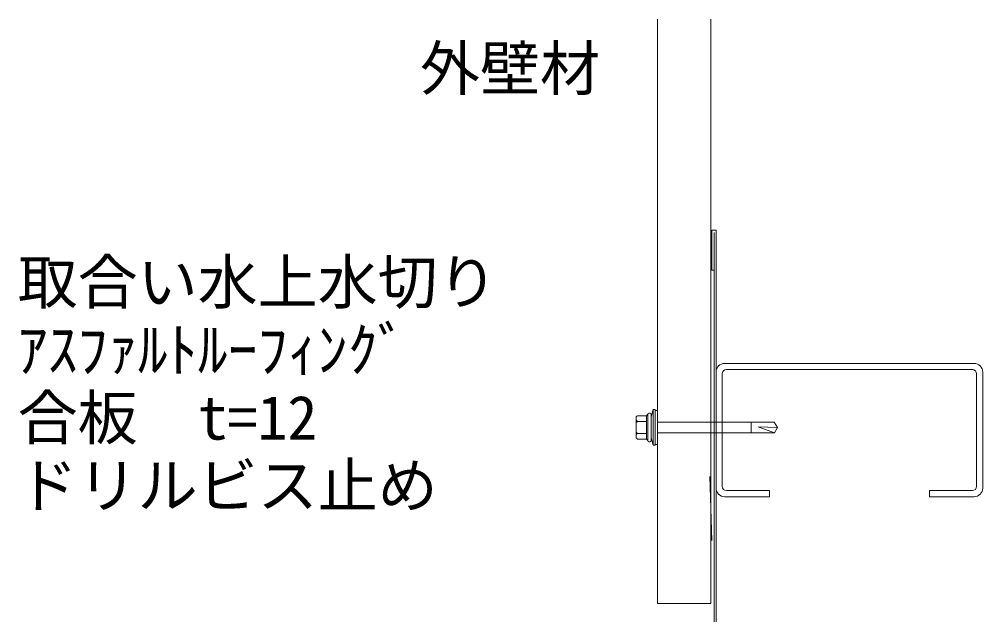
# Model space of a CAD drawing. Units: millimetres, scale not verified. Extents: x -1084 to 5209, y -2477 to 957.
# Drawn here: x -55.9 to 305.5, y -1545.6 to -1322.1 of the extents above; entities that cross this region are included whole.
import ezdxf
from ezdxf.enums import TextEntityAlignment as Align

# ---------------------------------------------------------------- set-up
doc = ezdxf.new("R2010")
doc.units = ezdxf.units.MM
doc.header["$LTSCALE"] = 5
doc.layers.add('0-0_0', color=1, linetype='Continuous', lineweight=18)
doc.styles.add('ＭＳ ゴシック', font='')
doc.styles.get('ＭＳ ゴシック').set_extended_font_data('MS Gothic')

msp = doc.modelspace()

# ---------------------------------------------------------------- linework, layer by layer
at = {"layer": '0-0_0', "color": 7}
for p, q in [((183.5, -1541.296), (183.5, -1322.14)), ((203.5, -1541.296), (203.5, -1322.14)), ((203.5, -1541.296), (183.5, -1541.296))]:
    msp.add_line(p, q, dxfattribs=at)
at = {"layer": '0-0_0', "color": 3}
for p, q in [((205.5, -1401.296), (203.9, -1401.296)), ((203.9, -1416.296), (203.9, -1401.296)), ((204.7, -1551.296), (204.7, -1402.096)), ((205.5, -1552.072), (205.5, -1401.296)), ((203.9, -1416.296), (204.7, -1416.296)), ((203.929, -1517.673), (203.192, -1493.684))]:
    msp.add_line(p, q, dxfattribs=at)
at = {"layer": '0-0_0', "color": 4}
for p, q in [((208.7, -1451.296), (302.3, -1451.296)), ((205.5, -1498.096), (205.5, -1454.496)), ((207.8, -1455.196), (207.8, -1497.396)), ((301.6, -1453.596), (209.4, -1453.596)), ((303.2, -1497.396), (303.2, -1455.196)), ((305.5, -1454.496), (305.5, -1498.096)), ((209.4, -1498.996), (225.5, -1498.996)), ((225.5, -1498.996), (225.5, -1501.296)), ((225.5, -1501.296), (208.7, -1501.296)), ((302.3, -1501.296), (285.5, -1501.296))]:
    msp.add_line(p, q, dxfattribs=at)
at = {"layer": '0-0_0'}
for p, q in [((179.43, -1470.891), (176.219, -1470.891)), ((179.43, -1470.891), (179.833, -1470.377)), ((179.43, -1470.891), (179.43, -1479.699)), ((179.833, -1470.377), (179.833, -1480.214)), ((180.728, -1469.929), (180.28, -1469.929)), ((181.89, -1468.588), (181.175, -1471.356)), ((181.175, -1470.377), (181.175, -1480.214)), ((181.89, -1468.588), (181.89, -1482.003)), ((181.89, -1468.588), (182.606, -1468.588)), ((182.606, -1468.588), (182.606, -1482.003)), ((182.606, -1468.897), (183.5, -1468.897)), ((183.5, -1468.897), (183.5, -1481.693)), ((175.504, -1471.607), (175.504, -1478.984)), ((176.219, -1473.047), (179.43, -1473.047)), ((183.5, -1473.295), (227.309, -1473.295)), ((218.67, -1473.295), (218.67, -1477.295)), ((228.5, -1475.295), (227.309, -1473.295)), ((176.219, -1477.543), (179.43, -1477.543)), ((183.5, -1477.295), (227.329, -1477.295)), ((228.5, -1475.295), (227.329, -1477.295)), ((179.43, -1479.699), (176.219, -1479.699)), ((179.43, -1479.699), (179.833, -1480.214)), ((180.728, -1480.661), (180.28, -1480.661)), ((181.89, -1482.003), (181.175, -1479.235)), ((182.606, -1481.693), (183.5, -1481.693)), ((181.89, -1482.003), (182.606, -1482.003))]:
    msp.add_line(p, q, dxfattribs=at)
msp.add_lwpolyline([(228.5, -1475.295), (221.225, -1475.039), (227.329, -1477.295)], dxfattribs=at)
at = {"layer": '0-0_0', "color": 4}
msp.add_lwpolyline([(285.5, -1501.296), (285.5, -1498.996), (301.6, -1498.996)], dxfattribs=at)
for centre, radius, start, end in [((208.7, -1454.496), 3.2, 90, 180), ((302.3, -1454.496), 3.2, 0, 90), ((209.4, -1455.196), 1.6, 90, 180), ((301.6, -1455.196), 1.6, 0, 90), ((208.7, -1498.096), 3.2, 180, 270), ((209.4, -1497.396), 1.6, 180, 270), ((301.6, -1497.396), 1.6, 270, 0), ((302.3, -1498.096), 3.2, 270, 0)]:
    msp.add_arc(centre, radius, start, end, dxfattribs=at)
at = {"layer": '0-0_0'}
for centre, radius, start, end in [((176.219, -1471.607), 0.715, 90, 180), ((180.28, -1470.377), 0.447, 90, 180), ((180.728, -1470.377), 0.447, 0, 90), ((176.219, -1472.332), 0.715, 180, 270), ((176.219, -1473.762), 0.715, 90, 180), ((176.219, -1476.828), 0.715, 180, 270), ((176.219, -1478.259), 0.715, 90, 180), ((176.219, -1478.984), 0.715, 180, 270), ((180.28, -1480.214), 0.447, 180, 270), ((180.728, -1480.214), 0.447, 270, 0)]:
    msp.add_arc(centre, radius, start, end, dxfattribs=at)

# ---------------------------------------------------------------- texts
at = {"layer": '0-0_0', "color": 7, "style": 'ＭＳ ゴシック'}
for s, p in [('外壁材', (94.399, -1353.769)), ('取合い水上水切り', (-56.519, -1433.88)), ('ｱｽﾌｧﾙﾄﾙｰﾌｨﾝｸﾞ', (-56.519, -1459.345)), ('合板\u3000t=12', (-56.519, -1484.81)), ('ドリルビス止め', (-56.519, -1510.276))]:
    msp.add_text(s, height=16.5, dxfattribs=at).set_placement(p, align=Align.BOTTOM_LEFT)

doc.saveas('drawing.dxf')
